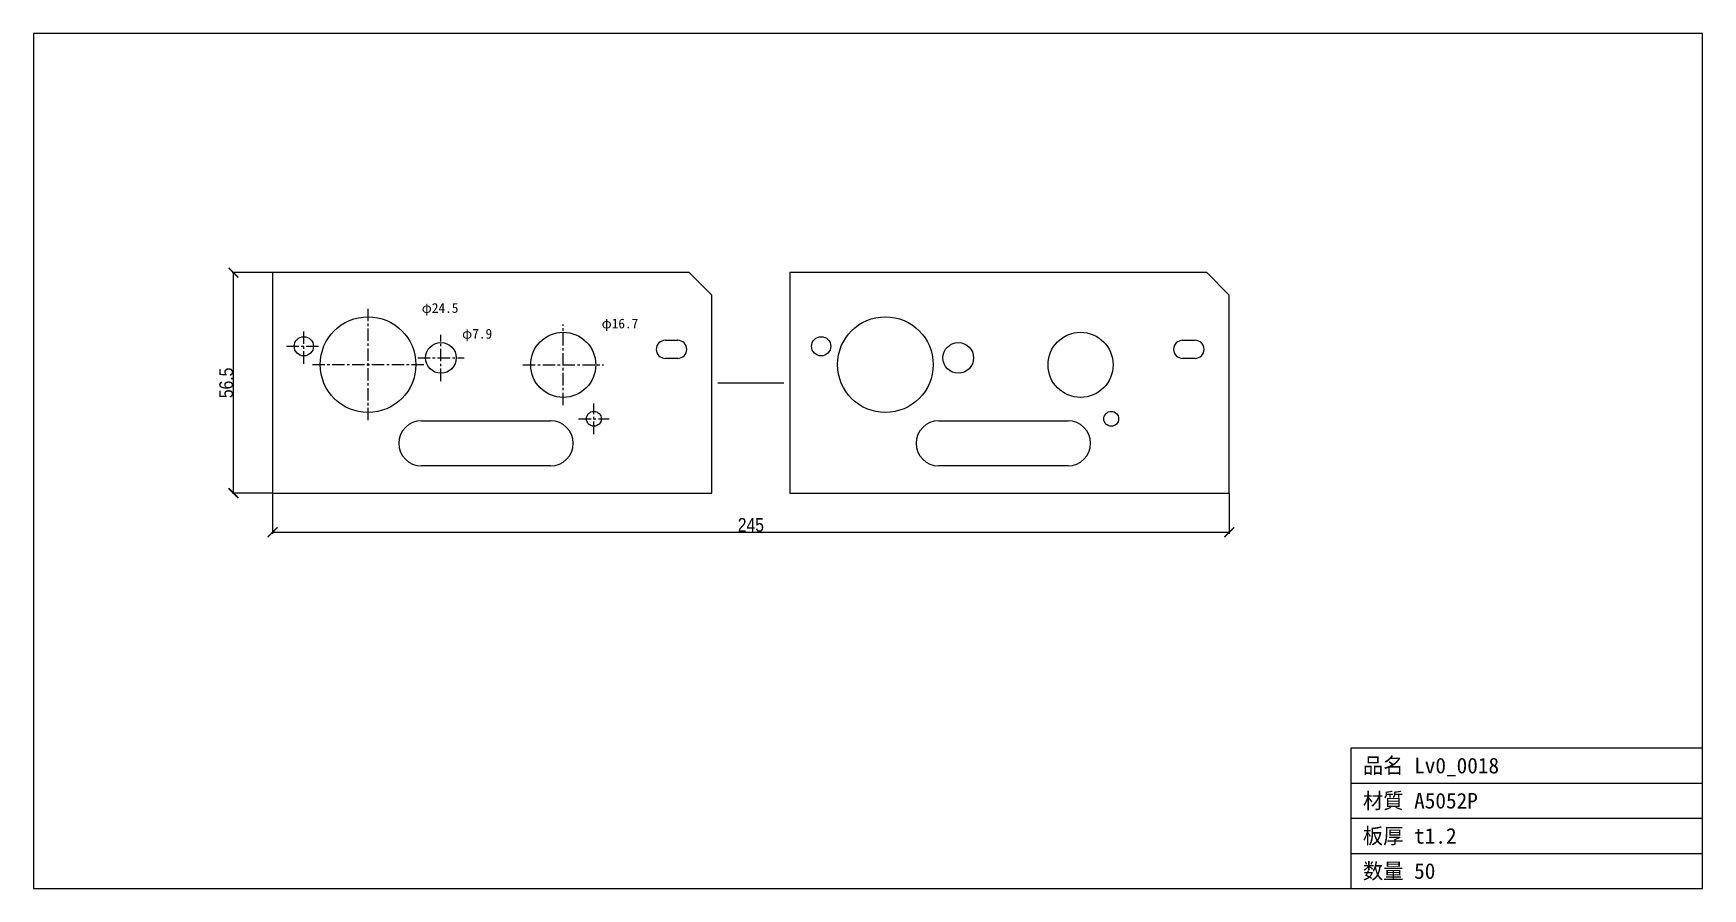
# Model space of a CAD drawing. Header units: millimetres. Extents: x -61 to 366, y -101 to 118.
import ezdxf

# ---------------------------------------------------------------- set-up
doc = ezdxf.new("R2010")
doc.units = ezdxf.units.MM
doc.linetypes.add('CENTER', pattern=[5.08, 3.175, -0.635, 0.635, -0.635])
for name, color, linetype in [('CENTER', 7, 'Continuous'), ('CUT', 7, 'Continuous'), ('DIM', 7, 'Continuous'), ('FRAME', 7, 'Continuous'), ('MARK', 7, 'Continuous'), ('TEXT', 7, 'Continuous')]:
    doc.layers.add(name, color=color, linetype=linetype)
doc.styles.add('OpenSansCondensed-Light', font='OpenSansCondensed-Light.ttf')
doc.dimstyles.new('EZDXF', dxfattribs={"dimtxt": 0.25, "dimasz": 0.175, "dimexe": 0.375, "dimexo": 0.125, "dimgap": 0.1, "dimtad": 1, "dimlfac": 100, "dimzin": 12, "dimdsep": 46, "dimtxsty": 'OpenSansCondensed-Light', "dimblk": 'ARCHTICK', "dimcen": 2.5, "dimazin": 3, "dimtfac": 0.5, "dimtmove": 2, "dimatfit": 3})

# ---------------------------------------------------------------- blocks, each defined once
blk = doc.blocks.new('_ARCHTICK')
at = {"color": 0, "linetype": 'BYBLOCK', "const_width": 0.15}
blk.add_lwpolyline([(-0.5, -0.5), (0.5, 0.5)], dxfattribs=at)

msp = doc.modelspace()

# ---------------------------------------------------------------- linework, layer by layer
at = {"layer": 'CENTER', "color": 1, "linetype": 'CENTER'}
for p, q in [((24.46, 18.66), (24.46, 47.16)), ((74.44, 22.52), (74.44, 43.18)), ((8.01, 33.14), (8.01, 42.06)), ((43.12, 28.7), (43.12, 40.56)), ((3.55, 37.6), (12.47, 37.6)), ((37.19, 34.63), (49.05, 34.63)), ((10.21, 32.91), (38.71, 32.91)), ((64.11, 32.85), (84.77, 32.85)), ((82.28, 15.13), (82.28, 22.92)), ((78.38, 19.03), (86.17, 19.03))]:
    msp.add_line(p, q, dxfattribs=at)
at = {"layer": 'CUT'}
for p, q in [((0, 56.46), (0, 0)), ((106.72, 56.46), (0, 56.46)), ((112.48, 50.7), (106.72, 56.46)), ((132.48, 56.46), (132.48, 0)), ((239.21, 56.46), (132.48, 56.46)), ((244.97, 50.7), (239.21, 56.46)), ((112.48, 0), (112.48, 50.7)), ((244.97, 0), (244.97, 50.7)), ((100.55, 39.13), (103.76, 39.13)), ((233.03, 39.13), (236.24, 39.13)), ((103.76, 34.51), (100.55, 34.51)), ((236.24, 34.51), (233.03, 34.51)), ((38.11, 18.54), (71.22, 18.54)), ((170.59, 18.54), (203.7, 18.54)), ((71.22, 6.98), (38.11, 6.98)), ((203.7, 6.98), (170.59, 6.98)), ((0, 0), (112.48, 0)), ((132.48, 0), (244.97, 0))]:
    msp.add_line(p, q, dxfattribs=at)
for centre, radius in [((24.46, 32.91), 12.25), ((156.94, 32.91), 12.25), ((8.01, 37.6), 2.46), ((43.12, 34.63), 3.93), ((74.44, 32.85), 8.33), ((140.49, 37.6), 2.46), ((175.6, 34.63), 3.93), ((206.92, 32.85), 8.33), ((82.28, 19.03), 1.9), ((214.76, 19.03), 1.9)]:
    msp.add_circle(centre, radius, dxfattribs=at)
for centre, radius, start, end in [((100.55, 36.82), 2.31, 90, -90), ((103.76, 36.82), 2.31, -90, 90), ((233.03, 36.82), 2.31, 90, -90), ((236.24, 36.82), 2.31, -90, 90), ((38.11, 12.76), 5.78, 90, -90), ((71.22, 12.76), 5.78, -90, 90), ((170.59, 12.76), 5.78, 90, -90), ((203.7, 12.76), 5.78, -90, 90)]:
    msp.add_arc(centre, radius, start, end, dxfattribs=at)
at = {"layer": 'FRAME'}
for p, q in [((366.21, 117.71), (-61.24, 117.71)), ((-61.24, 117.71), (-61.24, -101.24)), ((366.21, -101.24), (366.21, 117.71)), ((276.21, -101.24), (276.21, -65.24)), ((276.21, -65.24), (366.21, -65.24)), ((276.21, -74.24), (366.21, -74.24)), ((276.21, -83.24), (366.21, -83.24)), ((276.21, -92.24), (366.21, -92.24)), ((-61.24, -101.24), (366.21, -101.24))]:
    msp.add_line(p, q, dxfattribs=at)
at = {"layer": 'MARK'}
msp.add_line((114.01, 28.23), (130.95, 28.23), dxfattribs=at)

# ---------------------------------------------------------------- texts
at = {"layer": 'TEXT'}
for s, height, p in [('φ24.5', 2.5, (38.21, 46.16)), ('φ16.7', 2.5, (84.27, 42.18)), ('φ7.9', 2.5, (48.55, 39.56)), ('品名 Lv0_0018', 4, (279.21, -71.74)), ('材質 A5052P', 4, (279.21, -80.74)), ('板厚 t1.2', 4, (279.21, -89.74)), ('数量 50', 4, (279.21, -98.74))]:
    msp.add_text(s, height=height, dxfattribs=at).set_placement(p)

# ---------------------------------------------------------------- dimensions: what is measured, and where the dimension line sits
at = {"layer": 'DIM'}
msp.add_linear_dim(base=(-10, 0), p1=(0, 0), p2=(0, 56.46), angle=90, dimstyle='EZDXF', override={"dimtxt": 3.5, "dimasz": 2.5, "dimdec": 1, "dimlfac": 1}, dxfattribs=at).render()
msp.add_linear_dim(base=(0, -10), p1=(0, 0), p2=(244.97, 0), dimstyle='EZDXF', override={"dimtxt": 3.5, "dimasz": 2.5, "dimdec": 1, "dimlfac": 1}, dxfattribs=at).render()

doc.saveas('drawing.dxf')
